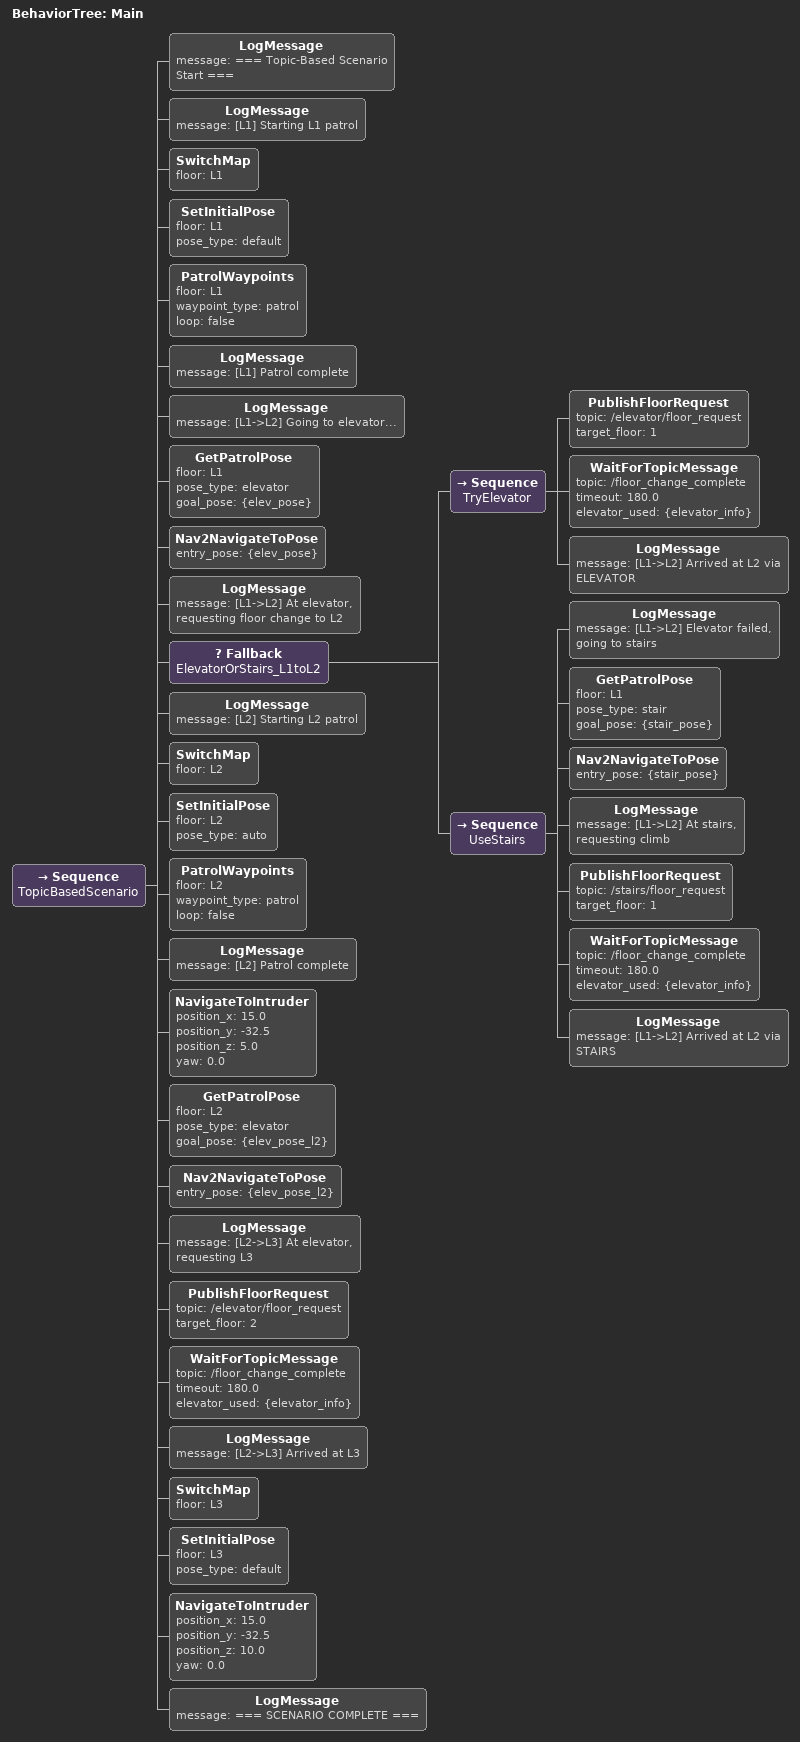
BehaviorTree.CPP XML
<?xml version="1.0"?>
<root main_tree_to_execute="Main">

  <!-- ========================================
       Topic-based Multi-Floor Navigation
       Uses separate BT runners for elevator/stairs
       ======================================== -->
  <BehaviorTree ID="Main">
    <Sequence name="TopicBasedScenario">

      <LogMessage message="=== Topic-Based Scenario Start ==="/>

      <!-- ========== L1 Patrol ========== -->
      <LogMessage message="[L1] Starting L1 patrol"/>
      <SwitchMap floor="L1"/>
      <SetInitialPose floor="L1" pose_type="default"/>
      <PatrolWaypoints floor="L1" waypoint_type="patrol" loop="false"/>
      <LogMessage message="[L1] Patrol complete"/>

      <!-- ========== Go to elevator and request L2 ========== -->
      <LogMessage message="[L1->L2] Going to elevator..."/>
      <GetPatrolPose floor="L1" pose_type="elevator" goal_pose="{elev_pose}"/>
      <Nav2NavigateToPose entry_pose="{elev_pose}"/>
      <LogMessage message="[L1->L2] At elevator, requesting floor change to L2"/>

      <!-- Try elevator first -->
      <Fallback name="ElevatorOrStairs_L1toL2">
        <Sequence name="TryElevator">
          <PublishFloorRequest topic="/elevator/floor_request" target_floor="1"/>
          <WaitForTopicMessage topic="/floor_change_complete" timeout="180.0" elevator_used="{elevator_info}"/>
          <LogMessage message="[L1->L2] Arrived at L2 via ELEVATOR"/>
        </Sequence>

        <!-- Fallback to stairs if elevator fails -->
        <Sequence name="UseStairs">
          <LogMessage message="[L1->L2] Elevator failed, going to stairs"/>

          <!-- Navigate to stairs entrance -->
          <GetPatrolPose floor="L1" pose_type="stair" goal_pose="{stair_pose}"/>
          <Nav2NavigateToPose entry_pose="{stair_pose}"/>
          <LogMessage message="[L1->L2] At stairs, requesting climb"/>

          <PublishFloorRequest topic="/stairs/floor_request" target_floor="1"/>
          <WaitForTopicMessage topic="/floor_change_complete" timeout="180.0" elevator_used="{elevator_info}"/>
          <LogMessage message="[L1->L2] Arrived at L2 via STAIRS"/>
        </Sequence>
      </Fallback>

      <!-- ========== L2 Patrol ========== -->
      <LogMessage message="[L2] Starting L2 patrol"/>
      <SwitchMap floor="L2"/>
      <SetInitialPose floor="L2" pose_type="auto"/>
      <PatrolWaypoints floor="L2" waypoint_type="patrol" loop="false"/>
      <LogMessage message="[L2] Patrol complete"/>

      <!-- ========== Navigate to intruder area and return to elevator ========== -->
      <NavigateToIntruder position_x="15.0" position_y="-32.5" position_z="5.0" yaw="0.0"/>
      <GetPatrolPose floor="L2" pose_type="elevator" goal_pose="{elev_pose_l2}"/>
      <Nav2NavigateToPose entry_pose="{elev_pose_l2}"/>
      <LogMessage message="[L2->L3] At elevator, requesting L3"/>

      <!-- ========== Go to L3 ========== -->
      <PublishFloorRequest topic="/elevator/floor_request" target_floor="2"/>
      <WaitForTopicMessage topic="/floor_change_complete" timeout="180.0" elevator_used="{elevator_info}"/>
      <LogMessage message="[L2->L3] Arrived at L3"/>

      <!-- ========== L3 Investigation ========== -->
      <SwitchMap floor="L3"/>
      <SetInitialPose floor="L3" pose_type="default"/>
      <NavigateToIntruder position_x="15.0" position_y="-32.5" position_z="10.0" yaw="0.0"/>

      <LogMessage message="=== SCENARIO COMPLETE ==="/>

    </Sequence>
  </BehaviorTree>

</root>
